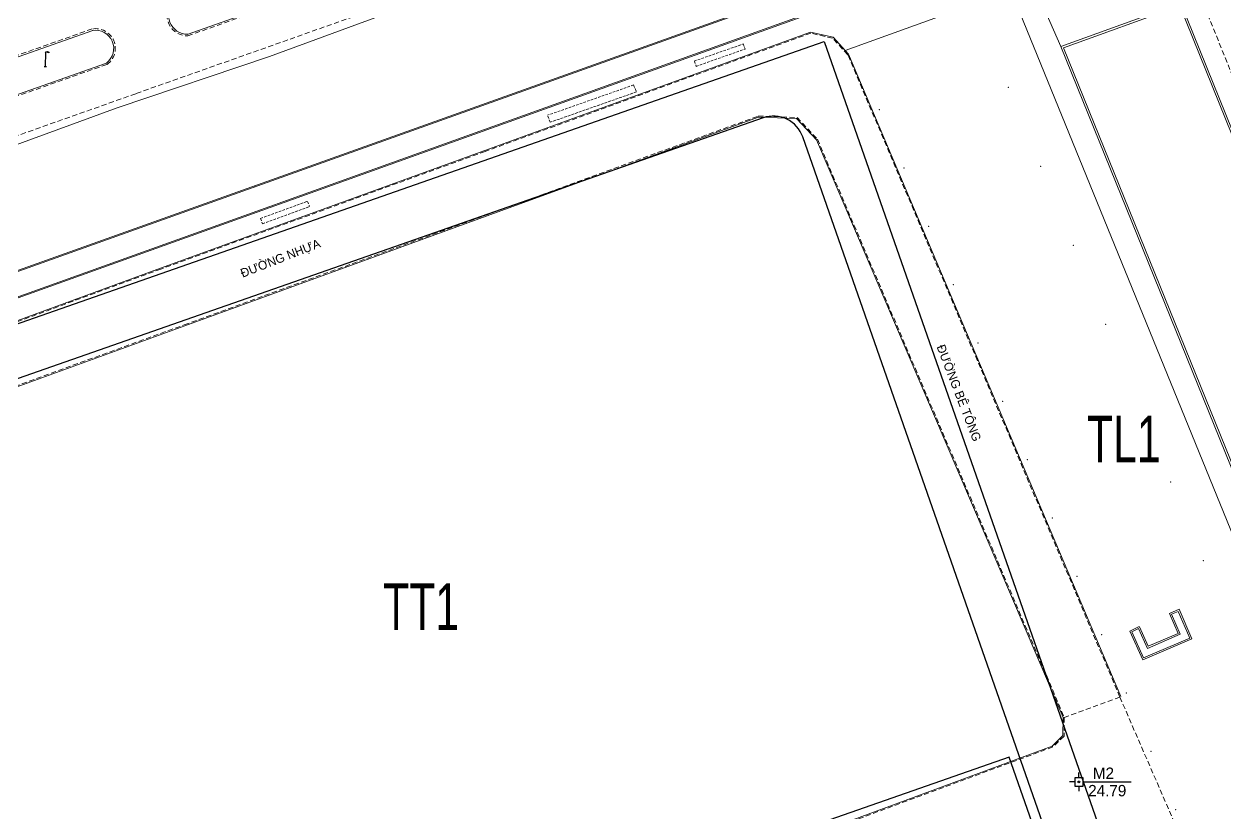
# Model space of a CAD drawing. Header units: inches. Extents: x 496359 to 501064, y 2374078 to 2377203.
# Drawn here: x 497181 to 497296.9, y 2376392.8 to 2376469 of the extents above; entities that cross this region are included whole.
import ezdxf
from ezdxf.enums import TextEntityAlignment as Align

# ---------------------------------------------------------------- set-up
doc = ezdxf.new("R2010")
doc.units = ezdxf.units.IN
doc.header["$MEASUREMENT"] = 0
doc.linetypes.add('DASHED', pattern=[0.75, 0.5, -0.25])
for name, color, linetype in [('cd', 7, 'Continuous'), ('chu', 6, 'Continuous'), ('MANH', 147, 'Continuous'), ('MOC - DC2', 1, 'Continuous')]:
    doc.layers.add(name, color=color, linetype=linetype)
for name, color, linetype, lineweight in [('EG Text2', 7, 'Continuous', 18), ('ISO', 252, 'Continuous', 20), ('LC Net dam 1', 30, 'Continuous', 30), ('LC Net manh', 239, 'Continuous', 5)]:
    doc.layers.add(name, color=color, linetype=linetype, lineweight=lineweight)
doc.styles.add('EG Hai', font='')
doc.styles.add('style1', font='')
doc.styles.get('EG Hai').set_extended_font_data('.VnArial NarrowH')
doc.styles.get('style1').set_extended_font_data('.VnAvantH')

# ---------------------------------------------------------------- blocks, each defined once
blk = doc.blocks.new('chieusang')
at = {"layer": 'cd', "extrusion": (-0.000518657, 0.000768986, 1)}
for p, q in [((-0.03, 2.38, 0), (0.1, 2.57, 0)), ((-0.03, 2.38, 0), (-0.03, 0.03, 0)), ((0.1, 2.57, 0), (0.34, 2.61, 0)), ((0.34, 2.44, 0), (0.34, 2.61, 0)), ((0.34, 2.61, 0), (0.56, 2.54, 0)), ((0.54, 2.37, 0), (0.34, 2.44, 0)), ((0.58, 2.47, 0), (0.54, 2.37, 0)), ((0.56, 2.54, 0), (0.58, 2.47, 0)), ((-0.2, 0, 0), (0.2, 0, 0))]:
    blk.add_line(p, q, dxfattribs=at)
blk = doc.blocks.new('MOC')
at = {"layer": 'MOC - DC2'}
for points in [[(-0.4, 0), (-0.9, 0)], [(0, 0.4), (0, 0.9)], [(0.4, 0), (5.03, 0)], [(0, -0.4), (0, -0.9)]]:
    blk.add_lwpolyline(points, dxfattribs=at)
blk.add_lwpolyline([(-0.4, -0.4), (0.4, -0.4), (0.4, 0.4), (-0.4, 0.4)], close=True, dxfattribs=at)
blk.add_circle((0, 0), 0.0868, dxfattribs=at)
blk = doc.blocks.new('Nền HT mới')
at = {"layer": 'MANH', "color": 3, "linetype": 'DASHED', "lineweight": 0, "elevation": -28.38}
for points in [[(432.7, 170.28), (464.32, 181.5), (519.95, 201.17), (556.6, 214.06)], [(556.6, 214.06), (559, 210.7), (599.01, 111.59), (598.35, 108.37), (595.78, 105.71), (542.67, 88.3), (521.63, 81.47), (502.95, 75.39), (481.94, 68.66), (452.95, 59.08)], [(559.23, 123.26), (532.98, 185.24), (531.51, 186.83), (529.4, 187.33), (497.98, 175.91), (466.68, 164.56), (427.19, 150.06), (425.58, 150.41), (422.55, 153.6), (417.52, 158.68), (414.53, 163.86)], [(480.41, 92.1), (456.05, 83.39), (453.21, 84.23), (444.76, 106.69), (437.29, 126.74), (431.92, 141.14), (432.25, 144.44), (434.96, 146.81), (468.96, 159.18), (499.83, 170.41), (524.34, 179.32), (528.09, 179.19), (530.04, 177.09), (553.87, 121.3), (553.84, 119.5), (552.77, 118.45), (527.58, 109.13), (504.3, 100.74), (480.41, 92.1)], [(559.23, 123.26), (553.87, 121.3)], [(559.23, 123.26), (565.51, 108.81)]]:
    blk.add_lwpolyline(points, dxfattribs=at)
for points in [[(469.29, 187.06), (516.21, 203.64, 0.742145), (515.21, 207.48), (467.91, 190.5)], [(460.07, 187.73), (409.66, 169.92), (409.66, 169.92, 0.722312)], [(410.8, 166.42), (461.51, 184.31, 0.796994), (460.07, 187.73, 0.970939)]]:
    blk.add_lwpolyline(points, format="xyb", dxfattribs=at)
at = {"layer": 'MANH', "lineweight": 0, "elevation": -28.38}
for points in [[(469.24, 187.2), (516.14, 203.77, 0.733304), (515.24, 207.33), (467.96, 190.36)], [(410.75, 166.56), (461.44, 184.44, 0.792117), (460.09, 187.58, 0.792117)]]:
    blk.add_lwpolyline(points, format="xyb", dxfattribs=at)
for points in [[(414.99, 163.05), (422.4, 165.79), (428.95, 168.02), (443.62, 173.25), (447.43, 174.63), (462.48, 180.13), (477.17, 185.08), (509.94, 197.14)], [(422.67, 153.65), (528.81, 191.57), (529.72, 189.31)], [(422.78, 153.58), (528.75, 191.45), (529.58, 189.37)], [(548.54, 191.86), (584.51, 103.64), (517.34, 82.21)], [(553.54, 186.04), (550.84, 192.21), (532.74, 185.64)], [(529.58, 189.37), (426.08, 152.27), (424.39, 152.59), (422.78, 153.58)], [(529.72, 189.31), (426.09, 152.17), (424.36, 152.5), (422.88, 153.4)], [(460.12, 187.59), (409.71, 169.78)], [(559.32, 123.3), (533.06, 185.3), (531.56, 186.92), (529.39, 187.43), (497.95, 176.01), (466.65, 164.65), (427.18, 150.17), (425.63, 150.51), (422.88, 153.4)], [(560.2, 129.63), (561.44, 126.85), (566.18, 128.87), (564.94, 131.73)], [(560.4, 129.56), (561.52, 127.05), (565.98, 128.95), (564.86, 131.53)], [(561.02, 129.88), (561.88, 127.96), (565.06, 129.32), (564.22, 131.26)], [(561.11, 130.04), (561.95, 128.16), (564.86, 129.39), (564.02, 131.33)], [(564.02, 131.33), (564.94, 131.73)], [(564.22, 131.26), (564.86, 131.53)], [(561.09, 130.08), (560.2, 129.63)], [(561.02, 129.88), (560.4, 129.56)]]:
    blk.add_lwpolyline(points, dxfattribs=at)
for points in [[(553.54, 186.04), (565.11, 190.21), (593, 121.22), (581.55, 116.84)], [(553.8, 185.92), (565, 189.96), (592.74, 121.34), (581.66, 117.1)], [(480.38, 92.19), (456.05, 83.5), (453.29, 84.31), (444.86, 106.72), (437.38, 126.78), (432.02, 141.15), (432.35, 144.39), (435.01, 146.72), (469, 159.09), (499.87, 170.31), (524.36, 179.22), (528.04, 179.09), (529.95, 177.03), (553.77, 121.28), (553.74, 119.54), (552.71, 118.53), (527.55, 109.23), (504.27, 100.83)]]:
    blk.add_lwpolyline(points, close=True, dxfattribs=at)
at = {"layer": 'MANH', "linetype": 'DASHED', "lineweight": 0, "ltscale": 0.5, "elevation": -28.38}
for points in [[(518.16, 184.62), (522.89, 186.28)], [(518.34, 184.12), (523.06, 185.79)], [(522.89, 186.28), (523.06, 185.79)], [(518.18, 184.62), (518.35, 184.12)], [(512.31, 182.32), (504.01, 179.4)], [(512.31, 182.32), (512.58, 181.65)], [(512.58, 181.65), (504.25, 178.72)], [(504.25, 178.72), (504.01, 179.4)], [(476.31, 169.44), (480.86, 171.1)], [(476.5, 168.93), (481.05, 170.59)], [(480.86, 171.09), (481.05, 170.59)], [(476.31, 169.44), (476.5, 168.93)]]:
    blk.add_lwpolyline(points, dxfattribs=at)
at = {"layer": 'MANH', "color": 3, "linetype": 'DASHED', "lineweight": 0}
blk.add_arc((469.28, 189.05, -1.4), 1.99, 133.4186, 270.2413, dxfattribs=at)
at = {"layer": 'MANH', "lineweight": 0}
blk.add_arc((469.28, 189.05, -1.4), 1.84, 133.4186, 270.2413, dxfattribs=at)
for p in [(548.46, 182.08, -2.26), (536.01, 179.93, -2.69), (538.4, 174.3, -2.69), (551.6, 174.47, -2.26), (540.78, 168.67, -2.69), (554.73, 166.86, -2.26), (543.16, 163.04, -2.69), (557.86, 159.24, -2.26), (545.55, 157.41, -2.69), (547.93, 151.79, -2.69), (561, 151.63, -2.26), (550.31, 146.16, -2.69), (564.13, 144.02, -2.26), (552.7, 140.53, -2.69), (567.27, 136.41, -2.26), (555.08, 134.9, -2.69), (557.46, 129.27, -2.69), (559.84, 123.64, -2.69), (562.23, 118.02, -2.69), (564.61, 112.39, -2.69)]:
    blk.add_point(p, dxfattribs=at)
at = {"layer": 'MOC - DC2', "lineweight": 0}
blk.add_point((555.28, 115.07, -3.58), dxfattribs=at)
at = {"layer": 'cd', "lineweight": 0, "xscale": 0.5500000000465661, "yscale": 0.5500000000465661, "zscale": 0.5500000000465661, "rotation": 359.2672157837458}
blk.add_blockref('chieusang', (455.56, 184.11, -1.14), dxfattribs=at)
at = {"layer": 'MOC - DC2', "lineweight": 0}
blk.add_blockref('MOC', (555.28, 115.07, -3.56), dxfattribs=at)
at = {"layer": 'chu', "color": 6, "lineweight": 0, "style": 'style1'}
for s, rotation, p in [('§¦êNG NHùA', 21.4266, (474.59, 163.72, -28.38)), ('§¦êNG B£ T¤NG', 291.0888, (541.53, 157.07, -28.38))]:
    blk.add_text(s, height=0.85, rotation=rotation, dxfattribs=at).set_placement(p)
at = {"layer": 'MOC - DC2', "lineweight": 0, "style": 'style1'}
for s, p in [('M2', (556.62, 115.36, -3.56)), ('24.79', (556.17, 113.68, -3.56))]:
    blk.add_text(s, height=1.1, dxfattribs=at).set_placement(p)

msp = doc.modelspace()

# ---------------------------------------------------------------- linework, layer by layer
at = {"layer": 'LC Net dam 1'}
msp.add_lwpolyline([(497260.19, 2376368.1), (497255.17, 2376382.46), (497278.72, 2376390.69), (497276.08, 2376398.24), (497183.46, 2376365.86), (497186.1, 2376358.31), (497209.65, 2376366.54), (497214.73, 2376352.02)], close=True, dxfattribs=at)

# ---------------------------------------------------------------- block references
at = {"layer": 'LC Net manh'}
msp.add_blockref('Nền HT mới', (496727.52, 2376280.77, 2.92), dxfattribs=at)

# ---------------------------------------------------------------- next in the draw order: wipeouts: each hides what was drawn before it
at = {"ltscale": 500}
for points in [[(497284.22, 2376426), (497283.75, 2376426.55), (497283.5, 2376426.95), (497283.27, 2376427.44), (497283.1, 2376427.97), (497283.01, 2376428.46), (497282.97, 2376428.9), (497282.99, 2376429.43), (497283.05, 2376429.83), (497283.21, 2376430.41), (497283.34, 2376430.72), (497283.56, 2376431.16), (497283.83, 2376431.55), (497284.21, 2376431.99), (497284.61, 2376432.35), (497285.08, 2376432.67), (497285.54, 2376432.89), (497285.97, 2376433.05), (497286.37, 2376433.15), (497286.87, 2376433.22), (497287.31, 2376433.24), (497287.72, 2376433.21), (497288.26, 2376433.11), (497288.67, 2376432.98), (497289.05, 2376432.82), (497289.64, 2376432.47), (497289.9, 2376432.27), (497290.2, 2376432), (497290.45, 2376431.73), (497290.72, 2376431.38), (497290.96, 2376430.97), (497291.12, 2376430.63), (497291.25, 2376430.27), (497291.37, 2376429.82), (497291.43, 2376429.42), (497291.44, 2376428.84), (497291.39, 2376428.29), (497291.29, 2376427.86), (497291.17, 2376427.5), (497290.98, 2376427.06), (497290.76, 2376426.68), (497290.55, 2376426.39), (497290.21, 2376426.01), (497289.95, 2376425.77), (497289.54, 2376425.46), (497289.26, 2376425.29), (497289.01, 2376425.16), (497288.71, 2376425.04), (497288.36, 2376424.92), (497288.03, 2376424.84), (497287.68, 2376424.79), (497287.33, 2376424.76), (497287.04, 2376424.77), (497286.61, 2376424.8), (497286.24, 2376424.87), (497285.84, 2376424.99), (497285.44, 2376425.15), (497284.97, 2376425.4), (497284.75, 2376425.55), (497284.44, 2376425.79)], [(497216.42, 2376409.83), (497215.95, 2376410.38), (497215.7, 2376410.78), (497215.47, 2376411.27), (497215.3, 2376411.8), (497215.21, 2376412.29), (497215.17, 2376412.73), (497215.19, 2376413.26), (497215.25, 2376413.66), (497215.41, 2376414.24), (497215.54, 2376414.55), (497215.76, 2376414.99), (497216.03, 2376415.38), (497216.41, 2376415.82), (497216.81, 2376416.18), (497217.28, 2376416.5), (497217.74, 2376416.72), (497218.17, 2376416.88), (497218.57, 2376416.98), (497219.07, 2376417.05), (497219.51, 2376417.07), (497219.92, 2376417.04), (497220.46, 2376416.94), (497220.87, 2376416.81), (497221.25, 2376416.65), (497221.84, 2376416.3), (497222.1, 2376416.1), (497222.4, 2376415.83), (497222.65, 2376415.56), (497222.92, 2376415.21), (497223.16, 2376414.8), (497223.32, 2376414.46), (497223.45, 2376414.1), (497223.57, 2376413.65), (497223.63, 2376413.25), (497223.65, 2376412.67), (497223.59, 2376412.12), (497223.49, 2376411.68), (497223.38, 2376411.33), (497223.18, 2376410.89), (497222.96, 2376410.51), (497222.75, 2376410.22), (497222.41, 2376409.84), (497222.15, 2376409.6), (497221.74, 2376409.29), (497221.46, 2376409.12), (497221.21, 2376408.99), (497220.91, 2376408.87), (497220.56, 2376408.75), (497220.23, 2376408.67), (497219.88, 2376408.62), (497219.53, 2376408.59), (497219.24, 2376408.6), (497218.81, 2376408.63), (497218.44, 2376408.7), (497218.04, 2376408.82), (497217.64, 2376408.98), (497217.17, 2376409.23), (497216.95, 2376409.38), (497216.64, 2376409.62)]]:
    msp.add_wipeout(points, dxfattribs=at).translate(0, 0, -292.38).dxf.layer = 'ISO'

# ---------------------------------------------------------------- next in the draw order: linework, layer by layer
at = {"layer": 'LC Net dam 1'}
msp.add_lwpolyline([(497193.47, 2376343.51), (497183.1, 2376339.84, 0.413168), (497184.93, 2376343.66), (497149.68, 2376444.46, 0.414214), (497145.86, 2376446.3), (497156.24, 2376449.94, 0.414214), (497154.4, 2376446.11), (497158.12, 2376435.46, 0.414214), (497161.95, 2376433.61), (497258.23, 2376467.28), (497288.63, 2376380.36, 0.41526), (497292.46, 2376378.52), (497282.09, 2376374.85, 0.413168), (497283.92, 2376378.67), (497256.15, 2376458.08, 0.414214), (497252.33, 2376459.92), (497163.6, 2376428.89, 0.414214), (497161.76, 2376425.07), (497189.63, 2376345.35, 0.41526)], format="xyb", close=True, dxfattribs=at)

# ---------------------------------------------------------------- next in the draw order: texts
at = {"layer": 'EG Text2', "style": 'EG Hai', "width": 0.8}
for s, p in [('tl1', (497287.13, 2376428.93, -292.38)), ('tt1', (497219.33, 2376412.76, -292.38))]:
    msp.add_text(s, height=4.5, rotation=0, dxfattribs=at).set_placement(p, align=Align.MIDDLE_CENTER)

doc.saveas('drawing.dxf')
